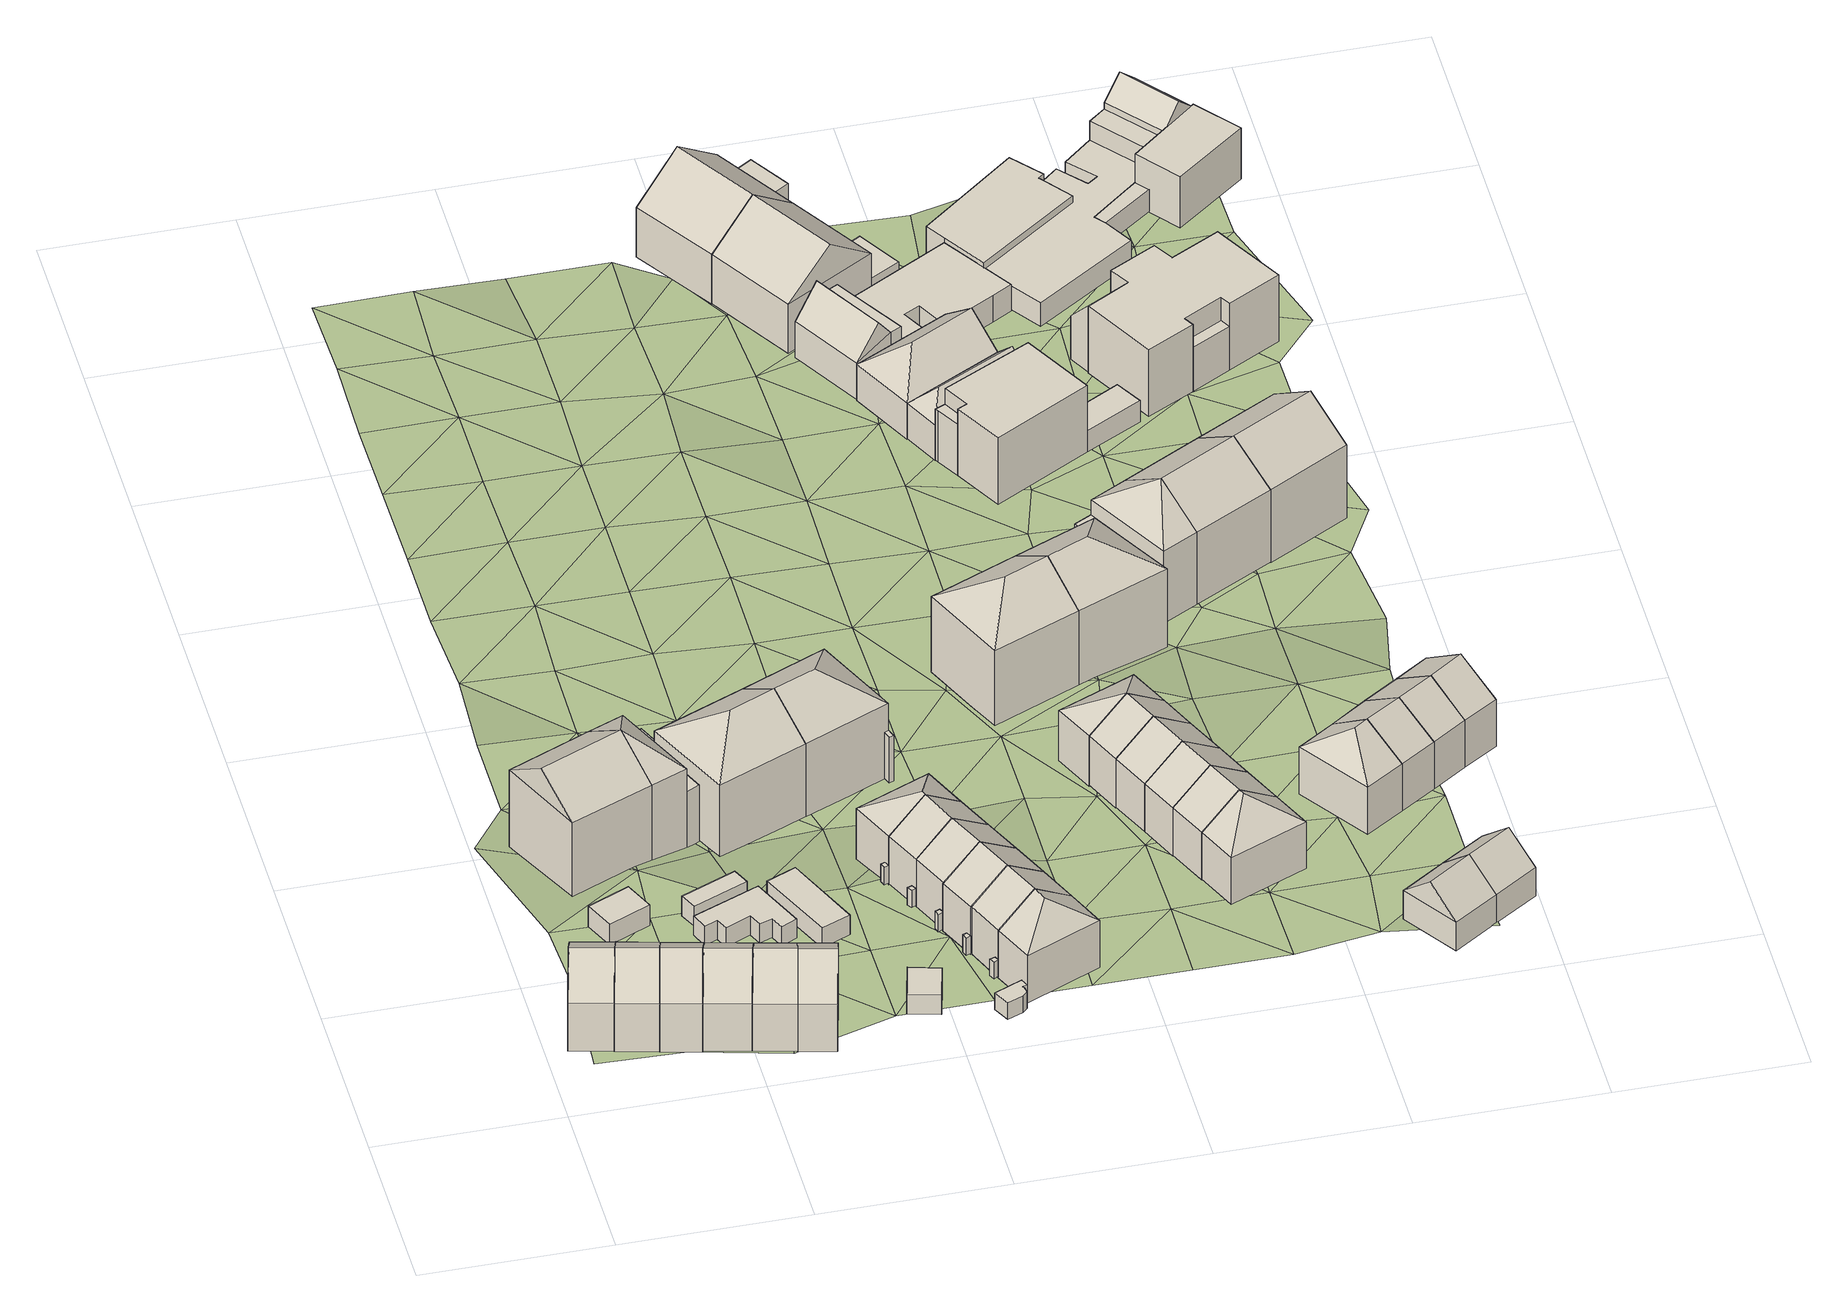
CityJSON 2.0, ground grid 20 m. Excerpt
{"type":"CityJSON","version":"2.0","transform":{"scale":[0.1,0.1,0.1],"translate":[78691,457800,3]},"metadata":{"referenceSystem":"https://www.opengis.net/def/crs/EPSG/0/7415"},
"CityObjects":{
"building1":{"type":"Building","attributes":{"roofType":"1030","AbsoluteEavesHeight":12.13,"AbsoluteRidgeHeight":15.31,"RelativeEavesHeight":6.16,"RelativeRidgeHeight":9.35},"geometry":[{"type":"Solid","lod":"2","boundaries":[[[[0,1,2,3]],[[1,4,5,2]],[[4,6,7,5]],[[6,0,3,7]],[[4,1,8]],[[0,6,9]],[[1,0,9,8]],[[6,4,8,9]],[[3,2,5,7]]]]}]},
"building2":{"type":"Building","attributes":{"roofType":"1030","AbsoluteEavesHeight":12.13,"AbsoluteRidgeHeight":15.31,"RelativeEavesHeight":6.14,"RelativeRidgeHeight":9.33},"geometry":[{"type":"Solid","lod":"2","boundaries":[[[[10,0,3,11]],[[0,6,7,3]],[[6,12,13,7]],[[12,10,11,13]],[[6,0,9]],[[10,12,14]],[[0,10,14,9]],[[12,6,9,14]],[[11,3,7,13]]]]}]},
"building3":{"type":"Building","attributes":{"roofType":"1030","AbsoluteEavesHeight":12.13,"AbsoluteRidgeHeight":15.31,"RelativeEavesHeight":6.08,"RelativeRidgeHeight":9.27},"geometry":[{"type":"Solid","lod":"2","boundaries":[[[[15,10,11,16]],[[10,12,13,11]],[[12,17,18,13]],[[17,15,16,18]],[[12,10,14]],[[15,17,19]],[[10,15,19,14]],[[17,12,14,19]],[[16,11,13,18]]]]}]},
"building4":{"type":"Building","attributes":{"roofType":"1000","AbsoluteEavesHeight":8.7,"AbsoluteRidgeHeight":8.7,"RelativeEavesHeight":2.56,"RelativeRidgeHeight":2.56},"geometry":[{"type":"Solid","lod":"2","boundaries":[[[[20,21,22,23]],[[21,24,25,22]],[[24,26,27,25]],[[26,20,23,27]],[[26,24,21,20]],[[23,22,25,27]]]]}]},
"building5":{"type":"Building","attributes":{"roofType":"1030","AbsoluteEavesHeight":12.13,"AbsoluteRidgeHeight":15.31,"RelativeEavesHeight":6.04,"RelativeRidgeHeight":9.23},"geometry":[{"type":"Solid","lod":"2","boundaries":[[[[28,15,29,30]],[[15,17,31,29]],[[17,32,33,31]],[[32,28,30,33]],[[17,15,19]],[[28,32,34]],[[15,28,34,19]],[[32,17,19,34]],[[30,29,31,33]]]]}]},
"building6":{"type":"Building","attributes":{"roofType":"1030","AbsoluteEavesHeight":15.24,"AbsoluteRidgeHeight":18.8,"RelativeEavesHeight":9.88,"RelativeRidgeHeight":13.44},"geometry":[{"type":"Solid","lod":"2","boundaries":[[[[35,36,37,38]],[[36,39,40,37]],[[39,41,42,40]],[[41,35,38,42]],[[39,36,43]],[[35,41,44]],[[36,35,44,43]],[[41,39,43,44]],[[38,37,40,42]]]]}]},
"building7":{"type":"Building","attributes":{"roofType":"1030","AbsoluteEavesHeight":12.13,"AbsoluteRidgeHeight":15.31,"RelativeEavesHeight":6.02,"RelativeRidgeHeight":9.2},"geometry":[{"type":"Solid","lod":"2","boundaries":[[[[45,28,30,46]],[[28,32,33,30]],[[32,47,48,33]],[[47,45,46,48]],[[32,28,34]],[[45,47,49]],[[28,45,49,34]],[[47,32,34,49]],[[46,30,33,48]]]]}]},
"building8":{"type":"Building","attributes":{"roofType":"1000","AbsoluteEavesHeight":8.53,"AbsoluteRidgeHeight":8.53,"RelativeEavesHeight":2.55,"RelativeRidgeHeight":2.55},"geometry":[{"type":"Solid","lod":"2","boundaries":[[[[50,51,52,53]],[[51,54,55,52]],[[54,56,57,55]],[[56,50,53,57]],[[56,54,51,50]],[[53,52,55,57]]]]}]},
"building9":{"type":"Building","attributes":{"roofType":"1030","AbsoluteEavesHeight":12.13,"AbsoluteRidgeHeight":15.31,"RelativeEavesHeight":5.99,"RelativeRidgeHeight":9.18},"geometry":[{"type":"Solid","lod":"2","boundaries":[[[[58,45,46,59]],[[45,47,48,46]],[[47,60,61,48]],[[60,58,59,61]],[[47,45,49]],[[58,60,62]],[[45,58,62,49]],[[60,47,49,62]],[[59,46,48,61]]]]}]},
"building10":{"type":"Building","attributes":{"roofType":"1000","AbsoluteEavesHeight":8.46,"AbsoluteRidgeHeight":8.46,"RelativeEavesHeight":2.31,"RelativeRidgeHeight":2.31},"geometry":[{"type":"Solid","lod":"2","boundaries":[[[[63,64,65,66]],[[64,67,68,65]],[[67,69,70,68]],[[69,71,72,70]],[[71,73,74,72]],[[73,75,76,74]],[[75,77,78,76]],[[77,79,80,78]],[[79,81,82,80]],[[81,63,66,82]],[[81,79,77,75,73,71,69,67,64,63]],[[66,65,68,70,72,74,76,78,80,82]]]]}]},
"building11":{"type":"Building","children":["building11-1","building11-2","building11-3"]},
"building11-1":{"type":"BuildingPart","attributes":{"roofType":"1000","AbsoluteEavesHeight":12.3,"AbsoluteRidgeHeight":12.3,"RelativeEavesHeight":7.2,"RelativeRidgeHeight":7.2},"parents":["building11"],"geometry":[{"type":"Solid","lod":"2","boundaries":[[[[83,84,85,86]],[[84,87,88,85]],[[87,89,90,88]],[[89,83,86,90]],[[89,87,84,83]],[[86,85,88,90]]]]}]},
"building11-2":{"type":"BuildingPart","attributes":{"roofType":"1120","AbsoluteEavesHeight":15.24,"AbsoluteRidgeHeight":18.8,"RelativeEavesHeight":10.08,"RelativeRidgeHeight":13.65},"parents":["building11"],"geometry":[{"type":"Solid","lod":"2","boundaries":[[[[91,92,93,94]],[[92,35,95,93]],[[35,41,96,95]],[[41,91,94,96]],[[92,91,44]],[[35,92,44]],[[41,35,44]],[[91,41,44]],[[94,93,95,96]]]]}]},
"building11-3":{"type":"BuildingPart","attributes":{"roofType":"1000","AbsoluteEavesHeight":12.3,"AbsoluteRidgeHeight":12.3,"RelativeEavesHeight":7.18,"RelativeRidgeHeight":7.18},"parents":["building11"],"geometry":[{"type":"Solid","lod":"2","boundaries":[[[[97,83,86,98]],[[83,99,100,86]],[[99,101,102,100]],[[101,97,98,102]],[[101,99,83,97]],[[98,86,100,102]]]]}]},
"building12":{"type":"Building","attributes":{"roofType":"1000","AbsoluteEavesHeight":8.46,"AbsoluteRidgeHeight":8.46,"RelativeEavesHeight":2.47,"RelativeRidgeHeight":2.47},"geometry":[{"type":"Solid","lod":"2","boundaries":[[[[103,104,105,106]],[[104,107,108,105]],[[107,109,110,108]],[[109,103,106,110]],[[109,107,104,103]],[[106,105,108,110]]]]}]},
"building13":{"type":"Building","children":["building13-1","building13-2"]},
"building13-1":{"type":"BuildingPart","attributes":{"roofType":"1130","AbsoluteEavesHeight":14.28,"AbsoluteRidgeHeight":17.77,"RelativeEavesHeight":9.26,"RelativeRidgeHeight":12.75},"parents":["building13"],"geometry":[{"type":"Solid","lod":"2","boundaries":[[[[111,112,113,114]],[[112,115,116,113]],[[115,117,118,116]],[[117,111,114,118]],[[115,112,119]],[[111,117,120]],[[112,111,120,119]],[[117,115,119,120]],[[114,113,116,118]]]]}]},
"building13-2":{"type":"BuildingPart","attributes":{"roofType":"1000","AbsoluteEavesHeight":12.3,"AbsoluteRidgeHeight":12.3,"RelativeEavesHeight":7.14,"RelativeRidgeHeight":7.14},"parents":["building13"],"geometry":[{"type":"Solid","lod":"2","boundaries":[[[[121,89,122,123]],[[89,87,124,122]],[[87,121,123,124]],[[87,89,121]],[[123,122,124]]]]}]},
"building14":{"type":"Building","attributes":{"roofType":"1000","AbsoluteEavesHeight":8.64,"AbsoluteRidgeHeight":8.64,"RelativeEavesHeight":2.53,"RelativeRidgeHeight":2.53},"geometry":[{"type":"Solid","lod":"2","boundaries":[[[[125,126,127,128]],[[126,129,130,127]],[[129,131,132,130]],[[131,125,128,132]],[[131,129,126,125]],[[128,127,130,132]]]]}]},
"building15":{"type":"Building","children":["building15-1","building15-2"]},
"building15-1":{"type":"BuildingPart","attributes":{"roofType":"1130","AbsoluteEavesHeight":14.28,"AbsoluteRidgeHeight":17.77,"RelativeEavesHeight":9.39,"RelativeRidgeHeight":12.88},"parents":["building15"],"geometry":[{"type":"Solid","lod":"2","boundaries":[[[[117,133,134,135]],[[133,136,137,134]],[[136,111,138,137]],[[111,117,135,138]],[[136,133,139]],[[117,111,120]],[[133,117,120,139]],[[111,136,139,120]],[[135,134,137,138]]]]}]},
"building15-2":{"type":"BuildingPart","attributes":{"roofType":"1000","AbsoluteEavesHeight":10.91,"AbsoluteRidgeHeight":10.91,"RelativeEavesHeight":5.78,"RelativeRidgeHeight":5.78},"parents":["building15"],"geometry":[{"type":"Solid","lod":"2","boundaries":[[[[140,141,142,143]],[[141,144,145,142]],[[144,146,147,145]],[[146,140,143,147]],[[146,144,141,140]],[[143,142,145,147]]]]}]},
"building16":{"type":"Building","children":["building16-1","building16-2"]},
"building16-1":{"type":"BuildingPart","attributes":{"roofType":"1000","AbsoluteEavesHeight":8.21,"AbsoluteRidgeHeight":8.21,"RelativeEavesHeight":2.2,"RelativeRidgeHeight":2.2},"parents":["building16"],"geometry":[{"type":"Solid","lod":"2","boundaries":[[[[148,149,150,151]],[[149,152,153,150]],[[152,154,155,153]],[[154,148,151,155]],[[154,152,149,148]],[[151,150,153,155]]]]}]},
"building16-2":{"type":"BuildingPart","attributes":{"roofType":"1130","AbsoluteEavesHeight":11.93,"AbsoluteRidgeHeight":14.97,"RelativeEavesHeight":6.5,"RelativeRidgeHeight":9.55},"parents":["building16"],"geometry":[{"type":"Solid","lod":"2","boundaries":[[[[156,157,158,159]],[[157,160,161,158]],[[160,162,163,161]],[[162,156,159,163]],[[160,157,164]],[[156,162,165]],[[157,156,165,164]],[[162,160,164,165]],[[159,158,161,163]]]]}]},
"building17":{"type":"Building","children":["building17-1","building17-2"]},
"building17-1":{"type":"BuildingPart","attributes":{"roofType":"1000","AbsoluteEavesHeight":8.21,"AbsoluteRidgeHeight":8.21,"RelativeEavesHeight":2.21,"RelativeRidgeHeight":2.21},"parents":["building17"],"geometry":[{"type":"Solid","lod":"2","boundaries":[[[[166,167,168,169]],[[167,170,171,168]],[[170,172,173,171]],[[172,166,169,173]],[[172,170,167,166]],[[169,168,171,173]]]]}]},
"building17-2":{"type":"BuildingPart","attributes":{"roofType":"1030","AbsoluteEavesHeight":11.93,"AbsoluteRidgeHeight":14.97,"RelativeEavesHeight":6.06,"RelativeRidgeHeight":9.11},"parents":["building17"],"geometry":[{"type":"Solid","lod":"2","boundaries":[[[[174,156,175,176]],[[156,162,177,175]],[[162,178,179,177]],[[178,174,176,179]],[[162,156,165]],[[174,178,180]],[[156,174,180,165]],[[178,162,165,180]],[[176,175,177,179]]]]}]},
"building18":{"type":"Building","children":["building18-1","building18-2"]},
"building18-1":{"type":"BuildingPart","attributes":{"roofType":"1030","AbsoluteEavesHeight":11.93,"AbsoluteRidgeHeight":14.97,"RelativeEavesHeight":6.02,"RelativeRidgeHeight":9.07},"parents":["building18"],"geometry":[{"type":"Solid","lod":"2","boundaries":[[[[181,174,176,182]],[[174,178,179,176]],[[178,183,184,179]],[[183,181,182,184]],[[178,174,180]],[[181,183,185]],[[174,181,185,180]],[[183,178,180,185]],[[182,176,179,184]]]]}]},
"building18-2":{"type":"BuildingPart","attributes":{"roofType":"1000","AbsoluteEavesHeight":8.21,"AbsoluteRidgeHeight":8.21,"RelativeEavesHeight":2.21,"RelativeRidgeHeight":2.21},"parents":["building18"],"geometry":[{"type":"Solid","lod":"2","boundaries":[[[[186,187,188,189]],[[187,190,191,188]],[[190,192,193,191]],[[192,186,189,193]],[[192,190,187,186]],[[189,188,191,193]]]]}]},
"building19":{"type":"Building","children":["building19-1","building19-2"]},
"building19-1":{"type":"BuildingPart","attributes":{"roofType":"1000","AbsoluteEavesHeight":8.21,"AbsoluteRidgeHeight":8.21,"RelativeEavesHeight":2.19,"RelativeRidgeHeight":2.19},"parents":["building19"],"geometry":[{"type":"Solid","lod":"2","boundaries":[[[[194,195,196,197]],[[195,198,199,196]],[[198,200,201,199]],[[200,194,197,201]],[[200,198,195,194]],[[197,196,199,201]]]]}]},
"building19-2":{"type":"BuildingPart","attributes":{"roofType":"1030","AbsoluteEavesHeight":11.93,"AbsoluteRidgeHeight":14.97,"RelativeEavesHeight":6.07,"RelativeRidgeHeight":9.12},"parents":["building19"],"geometry":[{"type":"Solid","lod":"2","boundaries":[[[[202,203,204,205]],[[203,183,184,204]],[[183,206,207,184]],[[206,202,205,207]],[[183,203,185]],[[202,206,208]],[[203,202,208,185]],[[206,183,185,208]],[[205,204,184,207]]]]}]},
"building20":{"type":"Building","children":["building20-1","building20-2"]},
"building20-1":{"type":"BuildingPart","attributes":{"roofType":"1130","AbsoluteEavesHeight":11.93,"AbsoluteRidgeHeight":14.97,"RelativeEavesHeight":6.02,"RelativeRidgeHeight":9.07},"parents":["building20"],"geometry":[{"type":"Solid","lod":"2","boundaries":[[[[209,210,211,212]],[[210,213,214,211]],[[213,215,216,214]],[[215,209,212,216]],[[213,210,217]],[[209,215,218]],[[210,209,218,217]],[[215,213,217,218]],[[212,211,214,216]]]]}]},
"building20-2":{"type":"BuildingPart","attributes":{"roofType":"1000","AbsoluteEavesHeight":8.21,"AbsoluteRidgeHeight":8.21,"RelativeEavesHeight":2.07,"RelativeRidgeHeight":2.07},"parents":["building20"],"geometry":[{"type":"Solid","lod":"2","boundaries":[[[[219,220,221,222]],[[220,223,224,221]],[[223,225,226,224]],[[225,227,228,226]],[[227,229,230,228]],[[229,231,232,230]],[[231,233,234,232]],[[233,219,222,234]],[[233,231,229,227,225,223,220,219]],[[222,221,224,226,228,230,232,234]]]]}]},
"building21":{"type":"Building","children":["building21-1","building21-2"]},
"building21-1":{"type":"BuildingPart","attributes":{"roofType":"1000","AbsoluteEavesHeight":8.21,"AbsoluteRidgeHeight":8.21,"RelativeEavesHeight":2.15,"RelativeRidgeHeight":2.15},"parents":["building21"],"geometry":[{"type":"Solid","lod":"2","boundaries":[[[[235,236,237,238]],[[236,239,240,237]],[[239,241,242,240]],[[241,235,238,242]],[[241,239,236,235]],[[238,237,240,242]]]]}]},
"building21-2":{"type":"BuildingPart","attributes":{"roofType":"1030","AbsoluteEavesHeight":11.93,"AbsoluteRidgeHeight":14.97,"RelativeEavesHeight":6.07,"RelativeRidgeHeight":9.12},"parents":["building21"],"geometry":[{"type":"Solid","lod":"2","boundaries":[[[[215,243,244,216]],[[243,206,207,244]],[[206,209,212,207]],[[209,215,216,212]],[[206,243,208]],[[215,209,218]],[[243,215,218,208]],[[209,206,208,218]],[[216,244,207,212]]]]}]},
"building22":{"type":"Building","attributes":{"roofType":"1130","AbsoluteEavesHeight":14.37,"AbsoluteRidgeHeight":17.92,"RelativeEavesHeight":9.59,"RelativeRidgeHeight":13.14},"geometry":[{"type":"Solid","lod":"2","boundaries":[[[[245,246,247,248]],[[246,249,250,247]],[[249,251,252,250]],[[251,245,248,252]],[[249,246,253]],[[245,251,254]],[[246,245,254,253]],[[251,249,253,254]],[[248,247,250,252]]]]}]},
"building23":{"type":"Building","attributes":{"roofType":"1120","AbsoluteEavesHeight":11.81,"AbsoluteRidgeHeight":15.02,"RelativeEavesHeight":6.41,"RelativeRidgeHeight":9.62},"geometry":[{"type":"Solid","lod":"2","boundaries":[[[[255,256,257,258]],[[256,259,260,257]],[[259,261,262,260]],[[261,255,258,262]],[[256,255,263]],[[259,256,263]],[[261,259,263]],[[255,261,263]],[[258,257,260,262]]]]}]},
"building24":{"type":"Building","attributes":{"roofType":"1030","AbsoluteEavesHeight":11.81,"AbsoluteRidgeHeight":15.02,"RelativeEavesHeight":6.25,"RelativeRidgeHeight":9.46},"geometry":[{"type":"Solid","lod":"2","boundaries":[[[[264,256,265,266]],[[256,255,267,265]],[[255,268,269,267]],[[268,264,266,269]],[[255,256,263]],[[264,268,270]],[[256,264,270,263]],[[268,255,263,270]],[[266,265,267,269]]]]}]},
"building25":{"type":"Building","attributes":{"roofType":"1030","AbsoluteEavesHeight":11.81,"AbsoluteRidgeHeight":15.02,"RelativeEavesHeight":6.16,"RelativeRidgeHeight":9.36},"geometry":[{"type":"Solid","lod":"2","boundaries":[[[[271,264,272,273]],[[264,268,274,272]],[[268,275,276,274]],[[275,271,273,276]],[[268,264,270]],[[271,275,277]],[[264,271,277,270]],[[275,268,270,277]],[[273,272,274,276]]]]}]},
"building26":{"type":"Building","attributes":{"roofType":"1030","AbsoluteEavesHeight":11.81,"AbsoluteRidgeHeight":15.02,"RelativeEavesHeight":6.1,"RelativeRidgeHeight":9.31},"geometry":[{"type":"Solid","lod":"2","boundaries":[[[[278,271,273,279]],[[271,275,276,273]],[[275,280,281,276]],[[280,278,279,281]],[[275,271,277]],[[278,280,282]],[[271,278,282,277]],[[280,275,277,282]],[[279,273,276,281]]]]}]},
"building27":{"type":"Building","attributes":{"roofType":"1030","AbsoluteEavesHeight":11.81,"AbsoluteRidgeHeight":15.02,"RelativeEavesHeight":6.04,"RelativeRidgeHeight":9.25},"geometry":[{"type":"Solid","lod":"2","boundaries":[[[[283,278,284,285]],[[278,280,286,284]],[[280,287,288,286]],[[287,283,285,288]],[[280,278,282]],[[283,287,289]],[[278,283,289,282]],[[287,280,282,289]],[[285,284,286,288]]]]}]},
"building28":{"type":"Building","attributes":{"roofType":"1130","AbsoluteEavesHeight":11.81,"AbsoluteRidgeHeight":15.02,"RelativeEavesHeight":5.94,"RelativeRidgeHeight":9.15},"geometry":[{"type":"Solid","lod":"2","boundaries":[[[[287,290,291,292]],[[290,293,294,291]],[[293,283,295,294]],[[283,287,292,295]],[[293,290,296]],[[287,283,289]],[[290,287,289,296]],[[283,293,296,289]],[[292,291,294,295]]]]}]},
"building29":{"type":"Building","children":["building29-1","building29-2"]},
"building29-1":{"type":"BuildingPart","attributes":{"roofType":"1010","AbsoluteEavesHeight":6.91,"AbsoluteRidgeHeight":6.91,"RelativeEavesHeight":2.82,"RelativeRidgeHeight":2.82},"parents":["building29"],"geometry":[{"type":"Solid","lod":"2","boundaries":[[[[297,298,299,300]],[[298,301,302,299]],[[301,303,304,302]],[[303,297,300,304]],[[303,301,298,297]],[[300,299,302,304]]]]}]},
"building29-2":{"type":"BuildingPart","attributes":{"roofType":"1030","AbsoluteEavesHeight":10.32,"AbsoluteRidgeHeight":14.71,"RelativeEavesHeight":6.32,"RelativeRidgeHeight":10.71},"parents":["building29"],"geometry":[{"type":"Solid","lod":"2","boundaries":[[[[305,306,307,308]],[[306,309,310,307]],[[309,311,312,310]],[[311,305,308,312]],[[309,306,313]],[[305,311,314]],[[306,305,314,313]],[[311,309,313,314]],[[308,307,310,312]]]]}]},
"building30":{"type":"Building","attributes":{"roofType":"1130","AbsoluteEavesHeight":14.37,"AbsoluteRidgeHeight":17.92,"RelativeEavesHeight":9.82,"RelativeRidgeHeight":13.37},"geometry":[{"type":"Solid","lod":"2","boundaries":[[[[251,315,316,317]],[[315,318,319,316]],[[318,245,320,319]],[[245,251,317,320]],[[318,315,321]],[[251,245,254]],[[315,251,254,321]],[[245,318,321,254]],[[317,316,319,320]]]]}]},
"building31":{"type":"Building","children":["building31-1","building31-2"]},
"building31-1":{"type":"BuildingPart","attributes":{"roofType":"1030","AbsoluteEavesHeight":10.32,"AbsoluteRidgeHeight":14.71,"RelativeEavesHeight":6.24,"RelativeRidgeHeight":10.63},"parents":["building31"],"geometry":[{"type":"Solid","lod":"2","boundaries":[[[[322,305,323,324]],[[305,311,325,323]],[[311,326,327,325]],[[326,322,324,327]],[[311,305,314]],[[322,326,328]],[[305,322,328,314]],[[326,311,314,328]],[[324,323,325,327]]]]}]},
"building31-2":{"type":"BuildingPart","attributes":{"roofType":"1000","AbsoluteEavesHeight":7.13,"AbsoluteRidgeHeight":7.13,"RelativeEavesHeight":3.05,"RelativeRidgeHeight":3.05},"parents":["building31"],"geometry":[{"type":"Solid","lod":"2","boundaries":[[[[329,330,327,331]],[[330,332,333,327]],[[332,334,335,333]],[[334,329,331,335]],[[334,332,330,329]],[[331,327,333,335]]]]}]},
"building32":{"type":"Building","attributes":{"roofType":"1130","AbsoluteEavesHeight":8.58,"AbsoluteRidgeHeight":11.82,"RelativeEavesHeight":4.58,"RelativeRidgeHeight":7.83},"geometry":[{"type":"Solid","lod":"2","boundaries":[[[[336,337,338,339]],[[337,340,341,338]],[[340,342,343,341]],[[342,336,339,343]],[[340,337,344]],[[336,342,345]],[[337,336,345,344]],[[342,340,344,345]],[[339,338,341,343]]]]}]},
"building33":{"type":"Building","attributes":{"roofType":"1130","AbsoluteEavesHeight":8.58,"AbsoluteRidgeHeight":10.79,"RelativeEavesHeight":4.46,"RelativeRidgeHeight":6.68},"geometry":[{"type":"Solid","lod":"2","boundaries":[[[[346,347,348,349]],[[347,337,350,348]],[[337,336,351,350]],[[336,346,349,351]],[[337,347,352]],[[346,336,353]],[[347,346,353,352]],[[336,337,352,353]],[[349,348,350,351]]]]}]},
"building34":{"type":"Building","children":["building34-1","building34-2"]},
"building34-1":{"type":"BuildingPart","attributes":{"roofType":"1120","AbsoluteEavesHeight":13.55,"AbsoluteRidgeHeight":17.19,"RelativeEavesHeight":9.12,"RelativeRidgeHeight":12.76},"parents":["building34"],"geometry":[{"type":"Solid","lod":"2","boundaries":[[[[354,355,356,357]],[[355,358,359,356]],[[358,360,361,359]],[[360,354,357,361]],[[355,354,362]],[[358,355,362]],[[360,358,362]],[[354,360,362]],[[357,356,359,361]]]]}]},
"building34-2":{"type":"BuildingPart","attributes":{"roofType":"1000","AbsoluteEavesHeight":11.71,"AbsoluteRidgeHeight":11.71,"RelativeEavesHeight":7.23,"RelativeRidgeHeight":7.23},"parents":["building34"],"geometry":[{"type":"Solid","lod":"2","boundaries":[[[[363,364,365,366]],[[364,367,316,365]],[[367,368,369,316]],[[368,370,371,369]],[[370,363,366,371]],[[370,368,367,364,363]],[[366,365,316,369,371]]]]}]},
"building35":{"type":"Building","children":["building35-1","building35-2","building35-3","building35-4"]},
"building35-1":{"type":"BuildingPart","attributes":{"roofType":"1000","AbsoluteEavesHeight":7.36,"AbsoluteRidgeHeight":7.36,"RelativeEavesHeight":3.36,"RelativeRidgeHeight":3.36},"parents":["building35"],"geometry":[{"type":"Solid","lod":"2","boundaries":[[[[372,373,374,375]],[[373,376,377,374]],[[376,378,343,377]],[[378,379,380,343]],[[379,381,382,380]],[[381,383,384,382]],[[383,385,386,384]],[[385,387,388,386]],[[387,389,390,388]],[[389,372,375,390]],[[389,387,385,383,381,379,378,376,373,372]],[[375,374,377,343,380,382,384,386,388,390]]]]}]},
"building35-2":{"type":"BuildingPart","attributes":{"roofType":"1030","AbsoluteEavesHeight":9.41,"AbsoluteRidgeHeight":12.26,"RelativeEavesHeight":5.31,"RelativeRidgeHeight":8.16},"parents":["building35"],"geometry":[{"type":"Solid","lod":"2","boundaries":[[[[391,392,393,394]],[[392,395,396,393]],[[395,397,398,396]],[[397,391,394,398]],[[395,392,399]],[[391,397,400]],[[392,391,400,399]],[[397,395,399,400]],[[394,393,396,398]]]]}]},
"building35-3":{"type":"BuildingPart","attributes":{"roofType":"1000","AbsoluteEavesHeight":7.36,"AbsoluteRidgeHeight":7.36,"RelativeEavesHeight":3.36,"RelativeRidgeHeight":3.36},"parents":["building35"],"geometry":[{"type":"Solid","lod":"2","boundaries":[[[[385,379,380,386]],[[379,378,343,380]],[[378,387,388,343]],[[387,385,386,388]],[[387,378,379,385]],[[386,380,343,388]]]]}]},
"building35-4":{"type":"BuildingPart","attributes":{"roofType":"1000","AbsoluteEavesHeight":10.16,"AbsoluteRidgeHeight":10.16,"RelativeEavesHeight":6.08,"RelativeRidgeHeight":6.08},"parents":["building35"],"geometry":[{"type":"Solid","lod":"2","boundaries":[[[[401,392,393,402]],[[392,391,394,393]],[[391,403,404,394]],[[403,401,402,404]],[[403,391,392,401]],[[402,393,394,404]]]]}]},
"building36":{"type":"Building","attributes":{"roofType":"1030","AbsoluteEavesHeight":9.72,"AbsoluteRidgeHeight":12.84,"RelativeEavesHeight":3.6,"RelativeRidgeHeight":6.72},"geometry":[{"type":"Solid","lod":"2","boundaries":[[[[405,406,407,408]],[[406,409,410,407]],[[409,411,412,410]],[[411,405,408,412]],[[409,406,413]],[[405,411,414]],[[406,405,414,413]],[[411,409,413,414]],[[408,407,410,412]]]]}]},
"building37":{"type":"Building","attributes":{"roofType":"1130","AbsoluteEavesHeight":11.97,"AbsoluteRidgeHeight":15.08,"RelativeEavesHeight":5.96,"RelativeRidgeHeight":9.07},"geometry":[{"type":"Solid","lod":"2","boundaries":[[[[415,416,417,418]],[[416,419,420,417]],[[419,421,422,420]],[[421,415,418,422]],[[419,416,423]],[[415,421,424]],[[416,415,424,423]],[[421,419,423,424]],[[418,417,420,422]]]]}]},
"building38":{"type":"Building","children":["building38-1","building38-2","building38-3"]},
"building38-1":{"type":"BuildingPart","attributes":{"roofType":"1000","AbsoluteEavesHeight":12.69,"AbsoluteRidgeHeight":12.69,"RelativeEavesHeight":8.53,"RelativeRidgeHeight":8.53},"parents":["building38"],"geometry":[{"type":"Solid","lod":"2","boundaries":[[[[425,426,427,428]],[[426,429,430,427]],[[429,431,432,430]],[[431,433,434,432]],[[433,435,436,434]],[[435,425,428,436]],[[435,433,431,429,426,425]],[[428,427,430,432,434,436]]]]}]},
"building38-2":{"type":"BuildingPart","attributes":{"roofType":"1000","AbsoluteEavesHeight":6.9,"AbsoluteRidgeHeight":6.9,"RelativeEavesHeight":2.66,"RelativeRidgeHeight":2.66},"parents":["building38"],"geometry":[{"type":"Solid","lod":"2","boundaries":[[[[437,438,439,440]],[[438,441,442,439]],[[441,443,427,442]],[[443,437,440,427]],[[443,441,438,437]],[[440,439,442,427]]]]}]},
"building38-3":{"type":"BuildingPart","attributes":{"roofType":"1000","AbsoluteEavesHeight":10.69,"AbsoluteRidgeHeight":10.69,"RelativeEavesHeight":6.53,"RelativeRidgeHeight":6.53},"parents":["building38"],"geometry":[{"type":"Solid","lod":"2","boundaries":[[[[444,445,432,434]],[[445,446,447,432]],[[446,448,449,447]],[[448,450,436,449]],[[450,444,434,436]],[[450,448,446,445,444]],[[434,432,447,449,436]]]]}]},
"building39":{"type":"Building","attributes":{"roofType":"1030","AbsoluteEavesHeight":11.97,"AbsoluteRidgeHeight":15.08,"RelativeEavesHeight":5.96,"RelativeRidgeHeight":9.06},"geometry":[{"type":"Solid","lod":"2","boundaries":[[[[451,415,418,452]],[[415,421,422,418]],[[421,453,454,422]],[[453,451,452,454]],[[421,415,424]],[[451,453,455]],[[415,451,455,424]],[[453,421,424,455]],[[452,418,422,454]]]]}]},
"building40":{"type":"Building","attributes":{"roofType":"1030","AbsoluteEavesHeight":9.72,"AbsoluteRidgeHeight":12.84,"RelativeEavesHeight":3.6,"RelativeRidgeHeight":6.72},"geometry":[{"type":"Solid","lod":"2","boundaries":[[[[456,405,408,457]],[[405,411,412,408]],[[411,458,459,412]],[[458,456,457,459]],[[411,405,414]],[[456,458,460]],[[405,456,460,414]],[[458,411,414,460]],[[457,408,412,459]]]]}]},
"building41":{"type":"Building","attributes":{"roofType":"1030","AbsoluteEavesHeight":13.55,"AbsoluteRidgeHeight":17.19,"RelativeEavesHeight":9.18,"RelativeRidgeHeight":12.82},"geometry":[{"type":"Solid","lod":"2","boundaries":[[[[461,354,357,462]],[[354,360,361,357]],[[360,463,464,361]],[[463,461,462,464]],[[360,354,362]],[[461,463,465]],[[354,461,465,362]],[[463,360,362,465]],[[462,357,361,464]]]]}]},
"building42":{"type":"Building","attributes":{"roofType":"1030","AbsoluteEavesHeight":11.97,"AbsoluteRidgeHeight":15.08,"RelativeEavesHeight":5.95,"RelativeRidgeHeight":9.06},"geometry":[{"type":"Solid","lod":"2","boundaries":[[[[466,451,452,467]],[[451,453,454,452]],[[453,468,469,454]],[[468,466,467,469]],[[453,451,455]],[[466,468,470]],[[451,466,470,455]],[[468,453,455,470]],[[467,452,454,469]]]]}]},
"building43":{"type":"Building","attributes":{"roofType":"1030","AbsoluteEavesHeight":11.97,"AbsoluteRidgeHeight":15.08,"RelativeEavesHeight":5.96,"RelativeRidgeHeight":9.07},"geometry":[{"type":"Solid","lod":"2","boundaries":[[[[471,466,467,472]],[[466,468,469,467]],[[468,473,474,469]],[[473,471,472,474]],[[468,466,470]],[[471,473,475]],[[466,471,475,470]],[[473,468,470,475]],[[472,467,469,474]]]]}]},
"building44":{"type":"Building","attributes":{"roofType":"1030","AbsoluteEavesHeight":13.55,"AbsoluteRidgeHeight":17.19,"RelativeEavesHeight":9.23,"RelativeRidgeHeight":12.87},"geometry":[{"type":"Solid","lod":"2","boundaries":[[[[476,461,477,478]],[[461,463,479,477]],[[463,480,481,479]],[[480,476,478,481]],[[463,461,465]],[[476,480,482]],[[461,476,482,465]],[[480,463,465,482]],[[478,477,479,481]]]]}]},
"building45":{"type":"Building","children":["building45-1","building45-2","building45-3","building45-4"]},
"building45-1":{"type":"BuildingPart","attributes":{"roofType":"1010","AbsoluteEavesHeight":11.27,"AbsoluteRidgeHeight":12.69,"RelativeEavesHeight":6.99,"RelativeRidgeHeight":8.41},"parents":["building45"],"geometry":[{"type":"Solid","lod":"2","boundaries":[[[[483,484,485,486]],[[484,487,488,485]],[[487,489,490,488]],[[489,483,486,490]],[[489,487,484,483]],[[486,485,488,490]]]]}]},
"building45-2":{"type":"BuildingPart","attributes":{"roofType":"1000","AbsoluteEavesHeight":12.69,"AbsoluteRidgeHeight":12.69,"RelativeEavesHeight":8.45,"RelativeRidgeHeight":8.45},"parents":["building45"],"geometry":[{"type":"Solid","lod":"2","boundaries":[[[[491,492,493,494]],[[492,495,496,493]],[[495,497,498,496]],[[497,499,500,498]],[[499,501,502,500]],[[501,503,504,502]],[[503,505,506,504]],[[505,507,508,506]],[[507,509,510,508]],[[509,483,511,510]],[[483,489,512,511]],[[489,491,494,512]],[[489,483,509,507,505,503,501,499,497,495,492,491]],[[494,493,496,498,500,502,504,506,508,510,511,512]]]]}]},
"building45-3":{"type":"BuildingPart","attributes":{"roofType":"1010","AbsoluteEavesHeight":11.27,"AbsoluteRidgeHeight":12.69,"RelativeEavesHeight":6.97,"RelativeRidgeHeight":8.39},"parents":["building45"],"geometry":[{"type":"Solid","lod":"2","boundaries":[[[[505,503,513,514]],[[503,515,516,513]],[[515,517,518,516]],[[517,505,514,518]],[[517,515,503,505]],[[514,513,516,518]]]]}]},
"building45-4":{"type":"BuildingPart","attributes":{"roofType":"1000","AbsoluteEavesHeight":9.79,"AbsoluteRidgeHeight":9.79,"RelativeEavesHeight":5.55,"RelativeRidgeHeight":5.55},"parents":["building45"],"geometry":[{"type":"Solid","lod":"2","boundaries":[[[[519,520,498,500]],[[520,521,496,498]],[[521,522,493,496]],[[522,519,500,493]],[[522,521,520,519]],[[500,498,496,493]]]]}]},
"building46":{"type":"Building","children":["building46-1","building46-2","building46-3","building46-4"]},
"building46-1":{"type":"BuildingPart","attributes":{"roofType":"1030","AbsoluteEavesHeight":10.35,"AbsoluteRidgeHeight":12.73,"RelativeEavesHeight":6.04,"RelativeRidgeHeight":8.42},"parents":["building46"],"geometry":[{"type":"Solid","lod":"2","boundaries":[[[[523,524,525,526]],[[524,527,528,525]],[[527,529,530,528]],[[529,523,526,530]],[[527,524,531]],[[523,529,532]],[[524,523,532,531]],[[529,527,531,532]],[[526,525,528,530]]]]}]},
"building46-2":{"type":"BuildingPart","attributes":{"roofType":"1000","AbsoluteEavesHeight":9.65,"AbsoluteRidgeHeight":9.65,"RelativeEavesHeight":5.34,"RelativeRidgeHeight":5.34},"parents":["building46"],"geometry":[{"type":"Solid","lod":"2","boundaries":[[[[533,534,526,525]],[[534,535,536,526]],[[535,537,538,536]],[[537,533,525,538]],[[537,535,534,533]],[[525,526,536,538]]]]}]},
"building46-3":{"type":"BuildingPart","attributes":{"roofType":"1000","AbsoluteEavesHeight":7.95,"AbsoluteRidgeHeight":7.95,"RelativeEavesHeight":3.81,"RelativeRidgeHeight":3.81},"parents":["building46"],"geometry":[{"type":"Solid","lod":"2","boundaries":[[[[539,540,541,542]],[[540,543,544,541]],[[543,545,546,544]],[[545,547,548,546]],[[547,549,550,548]],[[549,551,552,550]],[[551,539,542,552]],[[551,549,547,545,543,540,539]],[[542,541,544,546,548,550,552]]]]}]},
"building46-4":{"type":"BuildingPart","attributes":{"roofType":"1000","AbsoluteEavesHeight":7.15,"AbsoluteRidgeHeight":7.15,"RelativeEavesHeight":2.98,"RelativeRidgeHeight":2.98},"parents":["building46"],"geometry":[{"type":"Solid","lod":"2","boundaries":[[[[553,554,555,556]],[[554,557,558,555]],[[557,559,560,558]],[[559,561,562,560]],[[561,563,564,562]],[[563,565,566,564]],[[565,567,568,566]],[[567,569,570,568]],[[569,571,572,570]],[[571,573,574,572]],[[573,575,576,574]],[[575,577,578,576]],[[577,579,580,578]],[[579,581,582,580]],[[581,553,556,582]],[[581,579,577,575,573,571,569,567,565,563,561,559,557,554,553]],[[556,555,558,560,562,564,566,568,570,572,574,576,578,580,582]]]]}]},
"building47":{"type":"Building","children":["building47-1","building47-2"]},
"building47-1":{"type":"BuildingPart","attributes":{"roofType":"1000","AbsoluteEavesHeight":10.78,"AbsoluteRidgeHeight":10.78,"RelativeEavesHeight":6.46,"RelativeRidgeHeight":6.46},"parents":["building47"],"geometry":[{"type":"Solid","lod":"2","boundaries":[[[[583,584,585,586]],[[584,587,530,585]],[[587,588,589,530]],[[588,583,586,589]],[[588,587,584,583]],[[586,585,530,589]]]]}]},
"building47-2":{"type":"BuildingPart","attributes":{"roofType":"1000","AbsoluteEavesHeight":7.15,"AbsoluteRidgeHeight":7.15,"RelativeEavesHeight":2.8,"RelativeRidgeHeight":2.8},"parents":["building47"],"geometry":[{"type":"Solid","lod":"2","boundaries":[[[[590,573,591,592]],[[573,571,593,591]],[[571,594,595,593]],[[594,590,592,595]],[[594,571,573,590]],[[592,591,593,595]]]]}]},
"terrain1":{"type":"TINRelief","geometry":[{"type":"CompositeSurface","lod":"2","boundaries":[[[596,597,598]],[[599,596,600]],[[596,598,601]],[[602,599,603]],[[596,601,600]],[[604,602,603]],[[599,600,603]],[[601,598,605]],[[598,606,605]],[[607,604,608]],[[604,603,609]],[[600,601,610]],[[611,607,608]],[[604,609,608]],[[603,600,610]],[[601,605,610]],[[609,603,612]],[[605,606,613]],[[614,611,615]],[[603,610,612]],[[611,608,616]],[[611,616,615]],[[608,609,617]],[[618,614,619]],[[609,612,617]],[[610,605,620]],[[605,613,620]],[[614,615,619]],[[616,608,621]],[[622,618,623]],[[608,617,621]],[[612,610,624]],[[610,620,625]],[[618,619,623]],[[626,622,627]],[[617,612,624]],[[615,616,628]],[[610,625,624]],[[616,621,628]],[[629,626,627]],[[622,623,627]],[[620,613,630]],[[621,617,631]],[[619,615,632]],[[617,624,631]],[[625,620,630]],[[615,628,633]],[[613,634,630]],[[635,629,636]],[[629,627,636]],[[615,633,632]],[[623,619,637]],[[621,631,638]],[[628,621,639]],[[627,623,637]],[[624,625,640]],[[635,636,641]],[[619,632,637]],[[625,630,642]],[[621,638,639]],[[633,628,643]],[[631,624,644]],[[636,627,645]],[[630,634,646]],[[625,642,640]],[[628,639,643]],[[638,631,644]],[[627,637,645]],[[632,633,647]],[[624,640,644]],[[641,636,648]],[[634,649,646]],[[642,630,646]],[[633,643,647]],[[636,645,648]],[[637,632,650]],[[639,638,651]],[[638,644,651]],[[632,647,650]],[[641,648,652]],[[643,639,653]],[[640,642,654]],[[645,637,655]],[[642,646,656]],[[639,651,653]],[[644,640,657]],[[642,656,654]],[[637,650,655]],[[646,649,658]],[[647,643,659]],[[648,645,660]],[[651,644,661]],[[643,653,659]],[[640,654,657]],[[649,662,658]],[[645,655,660]],[[653,651,661]],[[652,648,663]],[[656,646,664]],[[650,647,665]],[[644,657,661]],[[647,659,665]],[[654,656,666]],[[646,658,664]],[[648,660,663]],[[655,650,667]],[[657,654,666]],[[653,661,668]],[[656,664,666]],[[650,665,667]],[[659,653,669]],[[658,662,670]],[[660,655,671]],[[665,659,669]],[[653,668,669]],[[655,667,672]],[[661,657,673]],[[663,660,674]],[[657,666,675]],[[664,658,676]],[[655,672,671]],[[668,661,673]],[[660,671,674]],[[658,670,676]],[[667,665,677]],[[665,669,678]],[[657,675,673]],[[666,664,679]],[[672,667,677]],[[665,678,677]],[[664,676,680]],[[675,666,679]],[[669,668,681]],[[668,673,681]],[[664,680,679]],[[676,670,682]],[[671,672,683]],[[678,669,684]],[[674,671,685]],[[672,677,686]],[[673,675,687]],[[669,681,684]],[[675,679,687]],[[680,676,688]],[[676,682,689]],[[672,686,683]],[[681,673,690]],[[678,684,691]],[[677,678,692]],[[676,689,688]],[[671,683,685]],[[673,687,690]],[[679,680,693]],[[678,691,692]],[[686,677,694]],[[684,681,695]],[[680,688,693]],[[687,679,696]],[[681,690,697]],[[689,682,698]],[[683,686,694]],[[677,692,694]],[[691,684,695]],[[690,687,696]],[[681,697,695]],[[679,693,696]],[[685,683,699]],[[682,700,698]],[[688,689,701]],[[683,694,699]],[[692,691,702]],[[691,695,702]],[[693,688,701]],[[697,690,703]],[[690,696,703]],[[689,698,701]],[[685,699,704]],[[695,697,705]],[[696,693,706]],[[694,692,707]],[[692,702,708]],[[699,694,707]],[[693,701,706]],[[697,703,705]],[[702,695,709]],[[692,708,707]],[[703,696,710]],[[695,705,709]],[[696,706,710]],[[704,699,711]],[[708,702,712]],[[702,709,713]],[[705,703,714]],[[703,710,715]],[[702,713,712]],[[699,707,716]],[[709,705,714]],[[707,708,717]],[[703,715,714]],[[711,699,716]],[[708,712,717]],[[713,709,718]],[[709,714,719]],[[707,717,716]],[[712,713,718]],[[709,719,718]],[[717,712,720]],[[711,716,721]],[[712,718,720]],[[716,717,722]],[[717,720,723]],[[721,716,724]],[[717,723,722]],[[716,722,724]]]}]}
},
"vertices":[
[61,62,91],[17,73,91],[17,73,30],[61,62,30],[40,163,91],[40,163,30],[84,153,91],[84,153,30],[28,118,123],[72,107,123],
[104,51,91],[104,51,30],[126,142,91],[126,142,30],[115,97,123],
[145,41,91],[145,41,30],[168,132,91],[168,132,30],[156,87,123],
[125,271,57],[139,239,57],[139,239,31],[125,271,31],[94,219,57],[94,219,31],[80,251,57],[80,251,31],
[192,30,91],[145,41,31],[192,30,31],[168,132,31],[215,120,91],[215,120,31],[203,75,123],
[165,340,122],[76,302,122],[76,302,24],[165,340,24],[35,395,122],[35,395,24],[124,434,122],[124,434,24],[56,348,158],[145,387,158],
[235,19,91],[235,19,31],[256,110,91],[256,110,31],[246,65,123],
[232,272,55],[240,254,55],[240,254,30],[232,272,30],[181,229,55],[181,229,30],[173,247,55],[173,247,30],
[273,10,91],[273,10,31],[295,101,91],[295,101,31],[284,55,123],
[274,187,55],[257,179,55],[257,179,31],[274,187,31],[251,193,55],[251,193,31],[237,188,55],[237,188,31],[231,202,55],[231,202,31],[204,190,55],[204,190,31],[198,203,55],[198,203,31],[184,197,55],[184,197,31],[177,215,55],[177,215,31],[249,245,55],[249,245,31],
[177,457,93],[183,460,93],[183,460,21],[177,457,21],[195,432,93],[195,432,21],[188,431,93],[188,431,21],
[162,450,122],[204,356,122],[204,356,22],[162,450,22],[165,340,22],[124,434,22],
[162,450,93],[162,450,21],[218,363,93],[218,363,21],[204,356,93],[204,356,21],
[259,250,55],[291,264,55],[291,264,30],[259,250,30],[326,181,55],[326,181,30],[295,168,55],[295,168,30],
[328,377,113],[232,335,113],[232,335,20],[328,377,20],[189,430,113],[189,430,20],[287,472,113],[287,472,20],[258,403,148],[308,425,148],
[189,430,93],[188,431,22],[189,430,22],[195,432,22],
[362,90,56],[395,81,56],[395,81,31],[362,90,31],[385,41,56],[385,41,31],[352,50,56],[352,50,31],
[379,513,113],[379,513,19],[287,472,19],[421,418,113],[421,418,19],[328,377,19],[354,445,148],
[424,409,79],[419,407,79],[419,407,21],[424,409,21],[416,416,79],[416,416,21],[421,418,79],[421,418,21],
[381,249,52],[376,247,52],[376,247,30],[381,249,30],[374,253,52],[374,253,30],[379,255,52],[379,255,30],
[381,249,89],[360,298,89],[360,298,24],[381,249,24],[441,333,89],[441,333,24],[462,284,89],[462,284,24],[420,272,120],[422,267,120],
[394,207,52],[391,212,52],[391,212,30],[394,207,30],[396,214,52],[396,214,30],[399,209,52],[399,209,30],
[399,209,89],[381,249,29],[399,209,29],[462,284,29],[480,244,89],[480,244,29],[439,226,120],
[417,168,89],[417,168,29],[498,203,89],[498,203,29],[457,185,120],
[417,168,52],[411,165,52],[411,165,30],[417,168,30],[409,171,52],[409,171,30],[414,173,52],[414,173,30],
[434,126,52],[429,124,52],[429,124,30],[434,126,30],[427,130,52],[427,130,30],[432,132,52],[432,132,30],
[434,126,89],[416,167,89],[416,167,29],[434,126,29],[516,162,89],[516,162,29],[475,144,120],
[534,120,89],[552,77,89],[552,77,29],[534,120,29],[471,41,89],[471,41,29],[452,85,89],[452,85,29],[499,87,120],[493,103,120],
[471,41,52],[466,40,52],[466,40,31],[471,41,31],[467,37,52],[467,37,31],[468,31,52],[468,31,31],[463,26,52],[463,26,31],[446,19,52],[446,19,31],[437,37,52],[437,37,31],[467,50,52],[467,50,31],
[452,85,52],[447,82,52],[447,82,31],[452,85,31],[444,88,52],[444,88,31],[450,90,52],[450,90,31],
[435,127,89],[435,127,29],
[634,510,114],[540,470,114],[540,470,18],[634,510,18],[499,565,114],[499,565,18],[593,606,114],[593,606,18],[566,537,149],[614,558,149],
[691,389,88],[607,353,88],[607,353,24],[691,389,24],[587,398,88],[587,398,24],[671,434,88],[671,434,24],[649,371,120],
[624,313,88],[607,353,26],[624,313,26],[691,389,26],[708,349,88],[708,349,26],[666,331,120],
[643,270,88],[624,313,27],[643,270,27],[708,349,27],[727,306,88],[727,306,27],[685,288,120],
[661,228,88],[661,228,27],[745,264,88],[745,264,27],[703,246,120],
[680,185,88],[661,228,28],[680,185,28],[745,264,28],[764,221,88],[764,221,28],[722,203,120],
[783,177,88],[783,177,29],[764,221,29],[699,141,88],[699,141,29],[680,185,29],[725,196,120],
[490,1269,39],[463,1313,39],[463,1313,11],[490,1269,11],[502,1338,39],[502,1338,11],[529,1294,39],[529,1294,11],
[422,1167,73],[367,1254,73],[367,1254,10],[422,1167,10],[462,1314,73],[462,1314,10],[517,1225,73],[517,1225,10],[415,1284,117],[470,1196,117],
[682,644,114],[682,644,15],[593,606,15],[733,552,114],[733,552,15],[634,510,15],[659,578,149],
[477,1076,73],[422,1167,11],[477,1076,11],[517,1225,11],[574,1133,73],[574,1133,11],[526,1104,117],
[606,1151,41],[574,1133,41],[606,1151,11],[546,1179,41],[546,1179,11],[578,1198,41],[578,1198,11],
[664,978,56],[560,923,56],[560,923,10],[664,978,10],[526,992,56],[526,992,10],[628,1046,56],[628,1046,10],[577,975,88],[646,1012,88],
[685,938,56],[579,884,56],[579,884,11],[685,938,11],[560,923,11],[664,978,11],[589,914,78],[674,958,78],
[776,609,106],[738,588,106],[738,588,14],[776,609,14],[687,681,106],[687,681,14],[726,702,106],[726,702,14],[751,655,142],
[738,588,87],[719,577,87],[719,577,15],[738,588,15],[682,644,87],[668,671,87],[668,671,15],[687,681,87],[687,681,15],
[655,1166,44],[704,1089,44],[704,1089,10],[655,1166,10],[683,1077,44],[683,1077,10],[628,1046,44],[624,1049,44],[624,1049,10],[609,1078,44],[609,1078,10],[592,1069,44],[592,1069,10],[607,1040,44],[607,1040,10],[577,1019,44],[577,1019,10],[531,1096,44],[531,1096,10],
[520,1090,72],[565,1013,72],[565,1013,11],[520,1090,11],[526,992,57],[526,992,11],[482,1068,57],[482,1068,11],[551,1005,93],[507,1082,93],
[577,1019,72],[577,1019,11],[531,1096,72],[531,1096,11],
[944,51,67],[896,19,67],[896,19,31],[944,51,31],[857,78,67],[857,78,31],[904,110,67],[904,110,31],[877,49,98],[924,81,98],
[894,239,90],[853,212,90],[853,212,30],[894,239,30],[802,287,90],[802,287,30],[842,314,90],[842,314,30],[853,267,121],[868,277,121],
[685,938,97],[726,861,97],[726,861,12],[685,938,12],[623,804,97],[623,804,12],[595,856,97],[595,856,12],[605,861,97],[605,861,12],[590,889,97],[590,889,12],
[711,890,39],[771,923,39],[771,923,12],[711,890,12],[787,894,39],[787,894,12],[726,861,39],
[605,861,77],[595,856,77],[581,880,77],[581,880,12],[579,884,77],[579,884,12],[590,889,77],
[932,264,90],[932,264,30],[881,341,90],[881,341,30],[906,302,121],
[991,82,67],[991,82,31],[951,141,67],[951,141,31],[971,112,98],
[861,655,106],[861,655,14],[810,748,106],[810,748,14],[835,701,142],
[969,289,90],[969,289,30],[919,366,90],[919,366,30],[944,327,121],
[1006,313,90],[1006,313,30],[954,390,90],[954,390,30],[980,352,121],
[949,704,106],[861,655,13],[949,704,13],[810,748,13],[898,796,106],[898,796,13],[924,750,142],
[852,1031,97],[839,1053,68],[839,1053,13],[852,1031,13],[892,1082,68],[892,1082,13],[904,1059,97],[904,1059,13],
[947,981,97],[890,950,97],[890,950,12],[947,981,12],[884,961,97],[884,961,12],[842,938,97],[842,938,12],[848,927,97],[848,927,12],[797,900,97],[797,900,12],[755,978,97],[755,978,12],[801,1004,97],[801,1004,12],[789,1026,97],[789,1026,12],[839,1053,97],[839,1053,12],[852,1031,12],[904,1059,12],
[755,978,13],[801,1004,13],[743,1001,68],[743,1001,13],[789,1026,68],[789,1026,13],
[848,927,68],[842,938,68],[884,961,68],[890,950,68],
[895,1245,74],[848,1302,74],[848,1302,13],[895,1245,13],[885,1332,74],[885,1332,13],[931,1275,74],[931,1275,13],[867,1317,97],[913,1260,97],
[848,1302,66],[895,1245,66],[877,1230,66],[877,1230,13],[830,1287,66],[830,1287,13],
[655,1166,50],[642,1187,50],[642,1187,11],[655,1166,11],[745,1270,50],[745,1270,11],[772,1238,50],[772,1238,11],[766,1233,50],[766,1233,11],[792,1199,50],[792,1199,11],[684,1120,50],[684,1120,11],
[792,1199,42],[766,1233,42],[766,1233,12],[792,1199,12],[772,1238,42],[772,1238,12],[788,1252,42],[788,1252,12],[813,1223,42],[813,1223,12],[824,1231,42],[824,1231,12],[799,1260,42],[799,1260,12],[830,1287,42],[830,1287,12],[877,1230,42],[877,1230,12],[807,1172,42],[807,1172,12],[816,1161,42],[816,1161,12],[834,1129,42],[834,1129,12],[726,1057,42],[726,1057,12],[704,1089,42],[704,1089,12],[684,1120,42],[684,1120,12],
[893,1170,78],[858,1214,78],[858,1214,13],[893,1170,13],[931,1275,78],[968,1229,78],[968,1229,13],
[869,1200,42],[816,1161,14],[869,1200,14],[807,1172,14],[858,1214,42],[858,1214,14],
[44,156,33],[38,49,29],[131,43,31],[40,249,32],[141,249,31],[142,152,32],[1,399,25],[146,322,32],[40,451,24],[239,147,32],[231,17,31],[40,552,24],[140,551,21],[149,454,22],[239,250,31],[46,652,20],[223,342,24],[340,48,32],[41,751,19],[145,751,19],[141,649,20],[228,464,20],[41,849,18],[142,852,18],[339,151,32],[239,549,19],[40,951,18],[140,949,17],[339,351,23],[340,251,30],[40,1049,16],[140,1050,16],[240,652,20],[42,1150,15],[420,155,30],[305,498,20],[240,852,18],[240,750,19],[440,49,32],[40,1248,13],[138,1149,14],[240,950,16],[340,550,18],[341,648,17],[446,345,23],[142,1250,13],[463,269,30],[341,750,18],[441,451,20],[242,1051,15],[541,151,28],[340,848,16],[242,1151,13],[538,50,31],[339,950,15],[441,550,18],[235,1252,9],[440,650,16],[541,350,24],[344,1044,11],[540,250,26],[541,449,22],[640,148,29],[440,750,16],[340,1149,10],[506,533,19],[639,50,31],[342,1252,9],[639,250,27],[442,850,14],[610,334,26],[441,949,11],[539,649,16],[540,749,14],[740,50,31],[432,1147,10],[438,1049,11],[654,509,23],[393,1211,12],[642,453,23],[739,149,30],[538,951,11],[541,852,12],[740,348,30],[745,251,30],[640,649,15],[831,64,31],[554,1121,11],[640,751,14],[541,1254,12],[554,1081,11],[736,460,23],[830,244,30],[840,149,31],[741,548,16],[660,819,11],[662,962,11],[840,350,30],[640,1051,10],[739,747,13],[839,449,31],[779,601,16],[940,150,31],[632,1162,11],[945,42,35],[940,251,31],[739,851,13],[841,552,17],[641,1251,12],[844,638,16],[929,370,30],[743,1049,13],[739,949,13],[827,775,13],[932,451,30],[723,1262,20],[841,923,13],[840,850,13],[940,649,16],[950,541,18],[842,1150,15],[836,1065,13],[941,849,12],[972,707,16],[940,950,12],[837,1256,12],[942,1151,14],[986,1002,14],[940,1258,13]
]}
